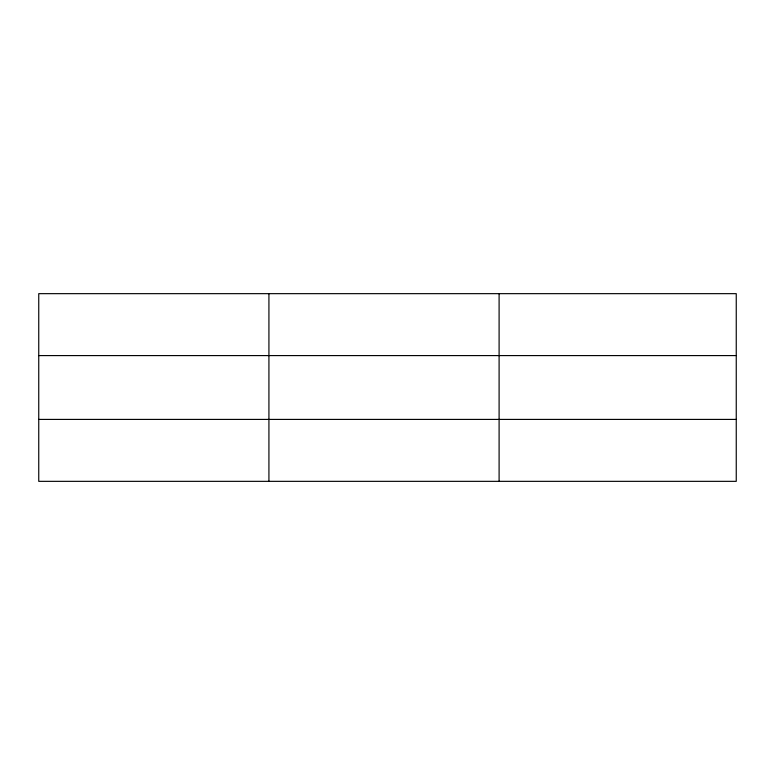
<?xml version="1.0" encoding="UTF-8"?>
<svg xmlns="http://www.w3.org/2000/svg" width="775" height="775" viewBox="0 0 775 775"><rect width="100%" height="100%" fill="white"/><g stroke="black" fill="none" stroke-linecap="round" stroke-linejoin="round"><path stroke-width="1.16" d="M268.925 481.343L268.925 293.657M499.1 481.343L499.1 293.657M736.25 355.589L736.25 293.657L38.75 293.657L38.75 481.343L736.25 481.343L736.25 355.589L38.75 355.589M38.75 419.411L736.25 419.411"/></g></svg>
